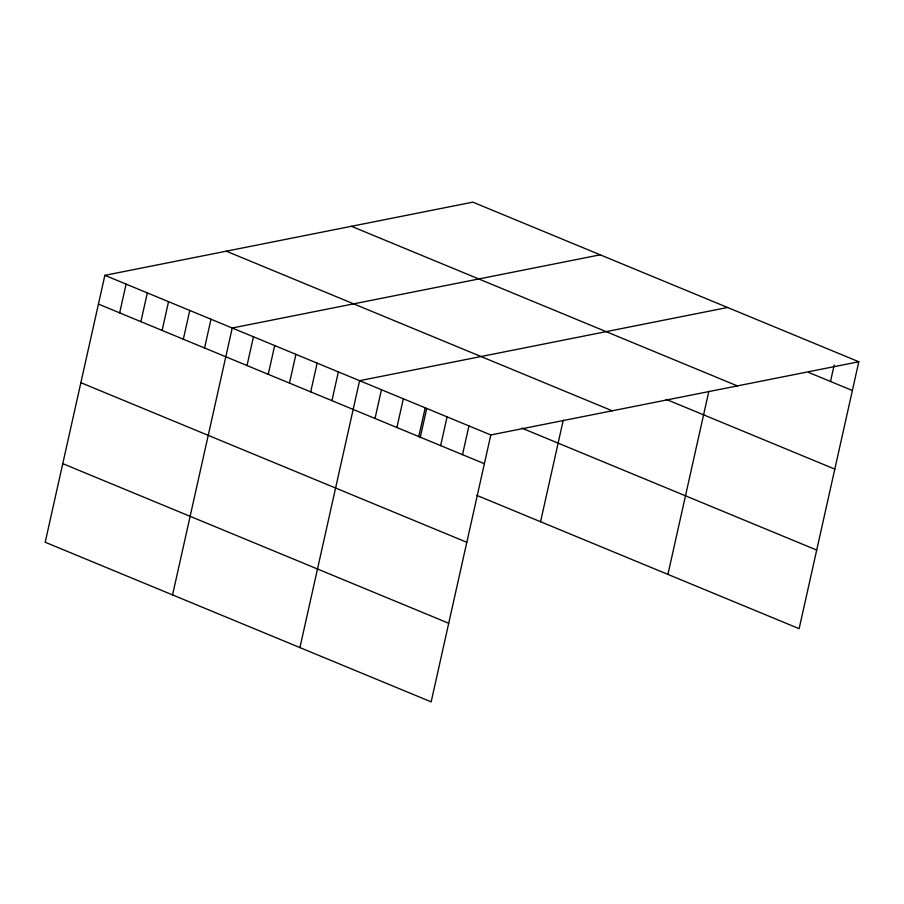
<?xml version="1.0" encoding="UTF-8"?>
<svg xmlns="http://www.w3.org/2000/svg" width="904" height="904" viewBox="0 0 904 904"><rect width="100%" height="100%" fill="white"/><g stroke="black" fill="none" stroke-linecap="round" stroke-linejoin="round"><path stroke-width="1.36" d="M858.8 361.758L472.848 202.146L104.864 275.336L45.2 542.242L431.151 701.854L490.804 434.948L858.8 361.758L799.136 628.664L476.871 495.392M119.656 312.874L126.085 284.116M140.888 321.643L147.318 292.896M162.11 330.423L168.54 301.676M183.342 339.203L189.772 310.445M204.564 347.983L210.994 319.225M172.562 594.911L232.226 328.005L600.211 254.815M247.018 365.544L253.448 336.785M268.251 374.324L274.68 345.565M289.472 383.104L295.902 354.345M310.705 391.884L317.134 363.125M331.937 400.653L338.356 371.906M299.925 647.592L359.589 380.686L727.573 307.484M375.024 418.484L381.454 389.726M396.901 427.524L403.331 398.766M418.767 436.575L425.196 407.817M420.213 437.615L426.654 408.8M440.643 445.615L447.073 416.857M462.509 454.667L468.939 425.908M540.558 521.721L563.248 420.19M667.92 574.402L708.849 391.262M830.505 381.465L834.177 365.035M808.628 372.425L852.37 390.517M351.419 226.294L737.359 385.906M666.124 399.342L834.81 469.108M226.294 251.176L612.245 410.8M521.913 428.157L816.707 550.073M104.864 275.336L490.804 434.948M98.434 304.094L484.386 463.707M80.863 382.686L466.814 542.298M62.771 463.65L448.712 623.263"/></g></svg>
